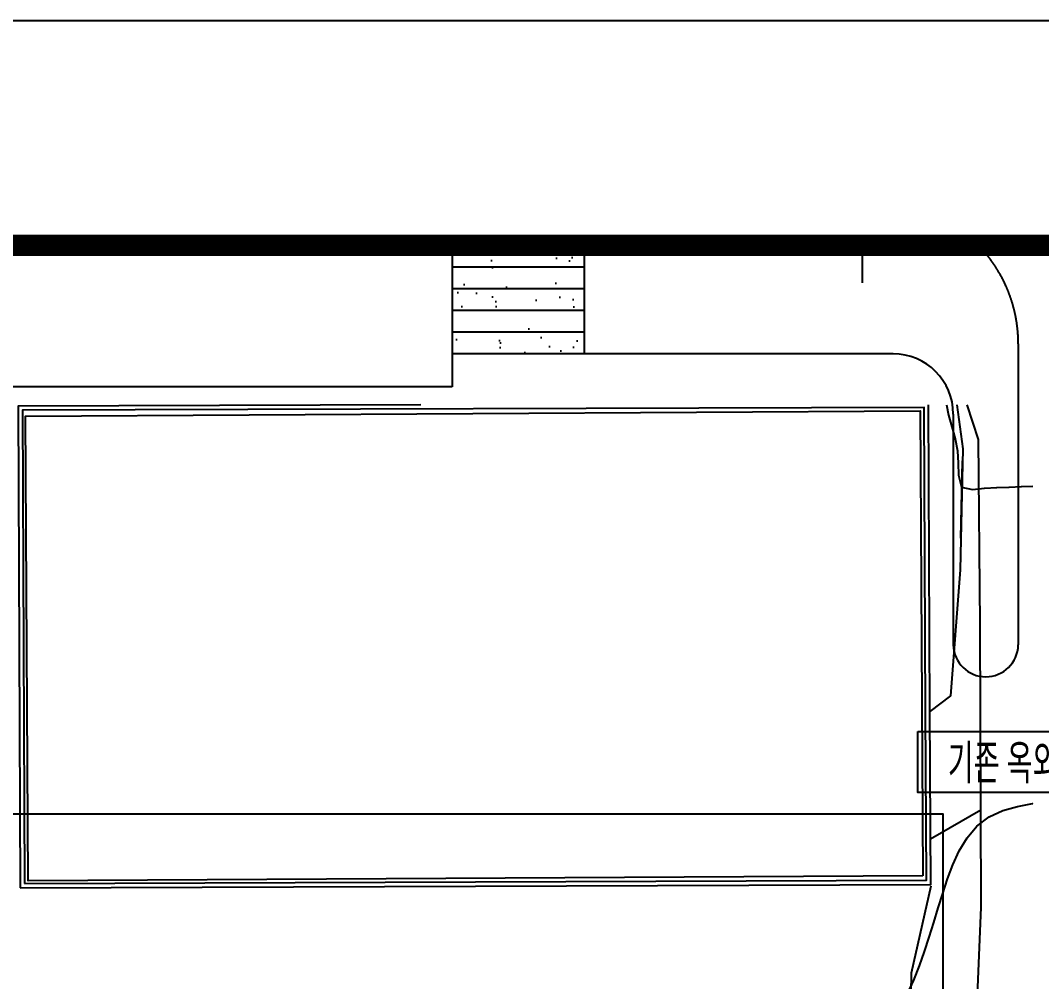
# Model space of a CAD drawing. Header units: millimetres. Extents: x 0 to 420500, y 0 to 297000.
# Drawn here: x 155680 to 203378, y 252124 to 297000 of the extents above; entities that cross this region are included whole.
import ezdxf
from ezdxf.enums import TextEntityAlignment as Align
from ezdxf.xclip import XClip

# ---------------------------------------------------------------- set-up
doc = ezdxf.new("R2010")
doc.units = ezdxf.units.MM
doc.header["$LTSCALE"] = 5000
doc.header["$XCLIPFRAME"] = 0
doc.layers.get('Defpoints').update_dxf_attribs({"color": 167})
for name, color, linetype in [('arch', 8, 'Continuous'), ('S', 4, 'Continuous'), ('SHT', 5, 'Continuous'), ('SYM', 3, 'Continuous'), ('TRAY', 3, 'Continuous')]:
    doc.layers.add(name, color=color, linetype=linetype)
doc.styles.add('GHS', font='malgun.ttf')

# ---------------------------------------------------------------- blocks, each defined once
blk = doc.blocks.new('XR-FORM-ET', base_point=(461, 408))
at = {"layer": 'SHT', "color": 171}
blk.add_line((78000, 114600), (78000, 113900), dxfattribs=at)
at = {"layer": 'SHT'}
blk.add_lwpolyline([(0, 118800), (168200, 118800), (168200, 0), (0, 0)], close=True, dxfattribs=at)
at = {"layer": 'SHT', "const_width": 400}
blk.add_lwpolyline([(9300, 114600), (163900, 114600), (163900, 4200), (9300, 4200)], close=True, dxfattribs=at)
blk = doc.blocks.new('XR-현황측량도')
at = {"color": 0}
blk.add_line((195852, 143316), (195927, 146915), dxfattribs=at)
blk.add_lwpolyline([(151690, 74037), (154883, 74051), (162789, 74142), (171655, 74152), (178948, 74224), (185441, 74258), (186412, 74405), (193068, 76972, 0.271364), (196517, 81929), (196870, 86053), (196859, 91789), (196871, 109951), (196867, 116558), (196605, 121601), (196793, 126063), (196775, 130633), (196750, 139290), (196674, 147914), (196020, 149938)], format="xyb", dxfattribs=at)
for points in [[(195602, 149938), (195939, 147487), (195821, 141832), (195357, 135942), (194403, 135211)], [(195060, 149938), (195169, 149622), (195169, 149622), (195272, 149058), (195272, 149058), (195421, 148505), (195421, 148505), (195578, 147953), (195578, 147953), (195690, 147391), (195690, 147391), (195717, 146819), (195717, 146819), (195742, 146246), (195742, 146246), (195880, 145692), (195880, 145692), (196387, 145589), (196387, 145589), (196955, 145650), (196955, 145650), (197528, 145671), (197528, 145671), (198101, 145694), (198101, 145694), (198674, 145719), (198674, 145719), (199247, 145746), (199247, 145746), (199820, 145776)], [(194431, 129274), (196775, 130633)], [(193513, 107296), (193589, 107912), (193434, 116146), (193542, 123012), (194468, 127085)]]:
    blk.add_lwpolyline(points, dxfattribs=at)
for points in [[(151913, 126988), (194442, 127141), (194403, 135211), (194330, 149613), (151819, 149482)], [(152112, 127188), (194241, 127341), (194203, 135210), (194131, 149413), (152020, 149283)], [(194070, 127552), (152288, 127310), (152163, 149012), (193944, 149254)]]:
    blk.add_lwpolyline(points, close=True, dxfattribs=at)
at = {"color": 0, "elevation": 94000}
blk.add_lwpolyline([(193356, 122029), (193654, 122675), (193654, 122675), (193917, 123336), (193917, 123336), (194153, 124008), (194153, 124008), (194370, 124685), (194370, 124685), (194578, 125366), (194578, 125366), (194785, 126047), (194785, 126047), (194999, 126726), (194999, 126726), (195227, 127400), (195227, 127400), (195480, 128065), (195480, 128065), (195775, 128712), (195775, 128712), (196138, 129324), (196138, 129324), (196596, 129867), (196596, 129867), (197164, 130293), (197164, 130293), (197809, 130592), (197809, 130592), (198492, 130790), (198492, 130790), (199191, 130918), (199191, 130918), (199898, 131002)], dxfattribs=at)
blk = doc.blocks.new('XR-PLAN', base_point=(461, 408))
at = {"layer": 'Defpoints'}
blk.add_lwpolyline([(117500, 32900), (32300, 32900), (32300, 95100), (117500, 95100)], close=True, dxfattribs=at)
at = {"layer": 'arch'}
ref = blk.add_blockref('XR-현황측량도', (-77510, -35338), dxfattribs=at)
XClip(ref).set_block_clipping_path([(86810.4680804907, 39538.2997129494), (224210.4680804907, 149938.2997129495)])
blk = doc.blocks.new('XR-배치도', base_point=(461, 408))
at = {"layer": 'arch'}
h = blk.add_hatch(dxfattribs=at)
h.set_pattern_fill('AR-SAND', color=256, scale=1349.245459, angle=5.2428, style=0)
h.set_pattern_definition([(42.74282, (576550.6, -620335.9), (-322.1955, 2581.1154), [0, -2050.853, 0, -2293.7173, 0, -2192.524]), (12.74282, (576550.6, -620336), (2029.932, 4010.033), [0, -1106.3813, 0, -1848.4663, 0, -708.354]), (332.74282, (574898, -620487.5), (4183.4656, 391.5453), [0, -674.6227, 0, -2428.642, 0, -3170.727]), (322.7428, (574898, -620487.5), (3930.826, 1549.87), [0, -337.3114, 0, -1592.1096, 0, -1821.4814])])
h.paths.add_polyline_path([(264320, 427631), (263578, 428320), (259391, 423805), (260133, 423117)])
h.paths.add_polyline_path([(263578, 428320), (262837, 429008), (258649, 424493), (259391, 423805)])
h.paths.add_polyline_path([(257907, 425181), (258649, 424493), (262837, 429008), (262095, 429696)])
h.paths.add_polyline_path([(262095, 429696), (261353, 430384), (257165, 425869), (257907, 425181)])
h.paths.add_polyline_path([(256423, 426557), (257165, 425869), (261353, 430384), (260611, 431072)])
h.paths.add_polyline_path([(255681, 427245), (256423, 426557), (260611, 431072), (259869, 431760)])
h.paths.add_polyline_path([(259869, 431760), (259144, 432432), (254957, 427917), (255681, 427245)])
for p, q in [((277768, 442824), (288079, 433261)), ((278113, 438363), (286015, 431035)), ((274135, 438214), (260133, 423117)), ((259144, 432432), (264320, 427631)), ((260611, 431072), (256423, 426557)), ((261353, 430384), (257165, 425869)), ((262095, 429696), (257907, 425181)), ((262837, 429008), (258649, 424493)), ((254957, 427917), (261264, 422068)), ((263578, 428320), (259391, 423805)), ((261264, 422068), (204230, 360572))]:
    blk.add_line(p, q, dxfattribs=at)
for centre, radius, start, end in [((275344, 441945), 11693, 57.2634, 142.8859), ((273288, 437993), 6589, 47.1562, 137.1562), ((276199, 436299), 2815, 47.1562, 137.1562), ((287023, 432170), 1518, 228.393, 45.9194)]:
    blk.add_arc(centre, radius, start, end, dxfattribs=at)
ref = blk.add_blockref('XR-PLAN', (281311, 275111), dxfattribs=dict(rotation=47.15620461600879))
XClip(ref).set_block_clipping_path([(10268.6550578449, 25854.0591988688), (121697.9567652801, 114201.9318804346)])

msp = doc.modelspace()

# ---------------------------------------------------------------- linework, layer by layer
at = {"layer": 'SYM', "color": 6}
msp.add_lwpolyline([(197604, 263795), (212882, 263795), (212882, 260956), (197604, 260956)], close=True, dxfattribs=at)

# ---------------------------------------------------------------- block references
at = {"layer": 'S', "xscale": 2.5, "yscale": 2.5, "zscale": 2.5}
msp.add_blockref('XR-FORM-ET', (1153, 1021), dxfattribs=at)
at = {"layer": 'TRAY'}
ref = msp.add_blockref('XR-배치도', (-310663, 184385), dxfattribs=dict(at, rotation=312.8437953840571))
XClip(ref).set_block_clipping_path([(355016.7243769546, 126994.5435289501), (152650.6807000034, 314675.0815890764), (386231.3503509208, 566532.8207304992), (588597.394027872, 378852.2826703729)])

# ---------------------------------------------------------------- texts
at = {"layer": 'SYM', "style": 'GHS', "width": 0.6}
msp.add_text('기존 옥외 CCTV 제어반', height=1607.14, dxfattribs=at).set_placement((205243, 262376), align=Align.MIDDLE)

doc.saveas('drawing.dxf')
